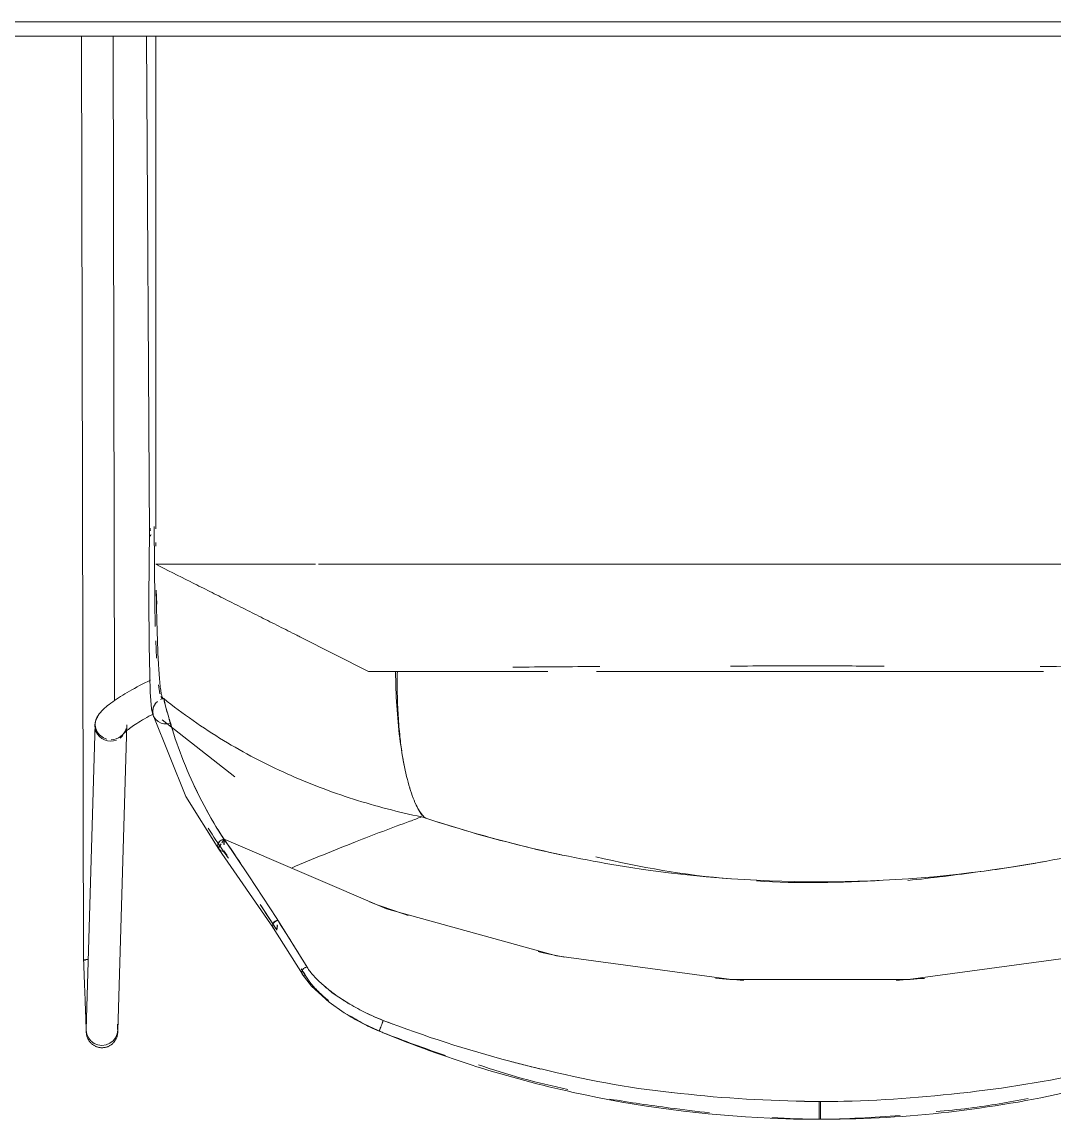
# Model space of a CAD drawing. Header units: millimetres. Extents: x 155927 to 317870, y -36033 to 97293.
# Drawn here: x 202086.9 to 202447.7, y 32016.8 to 32400.6 of the extents above; entities that cross this region are included whole.
import ezdxf

# ---------------------------------------------------------------- set-up
doc = ezdxf.new("R2010")
doc.units = ezdxf.units.MM
doc.header["$MEASUREMENT"] = 0
doc.layers.add('I-FURN', color=8, linetype='CONTINUOUS', lineweight=9)

msp = doc.modelspace()

# ---------------------------------------------------------------- linework, layer by layer
at = {"layer": 'I-FURN'}
for p, q in [((200630.86, 32400.61), (202820.86, 32400.61)), ((202820.86, 32400.61), (200630.86, 32400.61)), ((200627.86, 32395.61), (202823.86, 32395.61)), ((202107.79, 32395.61), (202108.48, 32072.75)), ((202119.29, 32163.26), (202118.79, 32395.61)), ((202130.47, 32395.61), (202131.54, 32221.14)), ((202131.52, 32223.13), (202131.33, 32199.19)), ((202133.22, 32210.82), (202133.12, 32224.2)), ((202131.56, 32221.17), (202131.56, 32221.11)), ((202131.71, 32221.04), (202132.01, 32220.98)), ((202132.05, 32221.3), (202131.74, 32221.24)), ((202133.38, 32197.96), (202133.22, 32210.82)), ((202140.9, 32211.07), (202189.53, 32211.07)), ((202200.44, 32211.07), (202257.78, 32211.07)), ((202269.28, 32211.07), (202329.37, 32211.07)), ((202336.16, 32211.07), (202395.77, 32211.07)), ((202402.27, 32211.07), (202462.48, 32211.07)), ((202134.02, 32197.09), (202133.85, 32201.99)), ((202131.33, 32199.19), (202131.38, 32182.77)), ((202133.54, 32189.34), (202133.38, 32197.96)), ((202208.1, 32173.6), (202184.32, 32185.57)), ((202131.38, 32182.77), (202131.57, 32172.44)), ((202133.92, 32178.25), (202133.69, 32184.26)), ((202270.79, 32173.6), (202208.1, 32173.6)), ((202365.86, 32173.6), (202287.71, 32173.6)), ((202444.01, 32173.6), (202365.86, 32173.6)), ((202128.98, 32169.11), (202129.92, 32169.59)), ((202129.92, 32169.59), (202130.88, 32170.07)), ((202130.88, 32170.07), (202131.86, 32170.55)), ((202131.57, 32172.44), (202131.79, 32166.38)), ((202122.13, 32165.29), (202122.91, 32165.76)), ((202122.91, 32165.76), (202123.71, 32166.24)), ((202123.71, 32166.24), (202124.53, 32166.71)), ((202124.53, 32166.71), (202125.38, 32167.19)), ((202125.38, 32167.19), (202126.25, 32167.67)), ((202126.25, 32167.67), (202127.14, 32168.15)), ((202127.14, 32168.15), (202128.05, 32168.63)), ((202128.05, 32168.63), (202128.98, 32169.11)), ((202131.79, 32166.38), (202132.25, 32160.49)), ((202135.16, 32165.8), (202134.64, 32168.88)), ((202116.86, 32161.62), (202117.43, 32162.08)), ((202117.43, 32162.08), (202118.02, 32162.53)), ((202118.02, 32162.53), (202118.64, 32162.98)), ((202118.64, 32162.98), (202119.28, 32163.44)), ((202119.28, 32163.44), (202119.95, 32163.9)), ((202119.95, 32163.9), (202120.65, 32164.36)), ((202120.65, 32164.36), (202121.38, 32164.82)), ((202121.38, 32164.82), (202122.13, 32165.29)), ((202132.89, 32161.16), (202133.46, 32162.19)), ((202135.92, 32164), (202135.46, 32164.79)), ((202113.14, 32157.46), (202113.54, 32158.13)), ((202113.54, 32158.13), (202113.95, 32158.72)), ((202113.95, 32158.72), (202114.39, 32159.26)), ((202114.39, 32159.26), (202114.84, 32159.76)), ((202114.84, 32159.76), (202115.31, 32160.24)), ((202115.31, 32160.24), (202115.81, 32160.71)), ((202115.81, 32160.71), (202116.32, 32161.17)), ((202116.32, 32161.17), (202116.86, 32161.62)), ((202130.56, 32157.48), (202131.33, 32157.91)), ((202131.33, 32157.91), (202132.13, 32158.35)), ((202132.13, 32158.35), (202132.95, 32158.78)), ((202132.25, 32160.49), (202132.66, 32158.53)), ((202132.6, 32160.02), (202132.89, 32161.16)), ((202132.95, 32157.75), (202132.62, 32158.86)), ((202132.66, 32158.53), (202132.99, 32157.77)), ((202132.74, 32158.31), (202144.24, 32129.88)), ((202112.57, 32155.23), (202109.39, 32048.37)), ((202112.77, 32156.69), (202113.14, 32157.46)), ((202120.39, 32048.08), (202123.56, 32154.91)), ((202124.95, 32153.97), (202125.43, 32154.32)), ((202125.43, 32154.32), (202125.96, 32154.68)), ((202125.96, 32154.68), (202126.52, 32155.05)), ((202126.52, 32155.05), (202127.11, 32155.43)), ((202127.11, 32155.43), (202127.74, 32155.83)), ((202127.74, 32155.83), (202128.4, 32156.23)), ((202128.4, 32156.23), (202129.09, 32156.64)), ((202129.09, 32156.64), (202129.81, 32157.06)), ((202129.81, 32157.06), (202130.56, 32157.48)), ((202132.99, 32157.77), (202133.58, 32156.91)), ((202133.58, 32156.91), (202134.51, 32156.09)), ((202134.51, 32156.09), (202135.63, 32155.52)), ((202135.63, 32155.52), (202136.53, 32155.29)), ((202135.98, 32156.62), (202161.38, 32136.8)), ((202136.53, 32155.29), (202137.91, 32155.25)), ((202137.91, 32155.25), (202138.95, 32155.46)), ((202122.71, 32152.06), (202122.74, 32152.1)), ((202122.74, 32152.1), (202122.83, 32152.2)), ((202122.83, 32152.2), (202122.98, 32152.36)), ((202122.98, 32152.36), (202123.19, 32152.55)), ((202123.19, 32152.55), (202123.45, 32152.79)), ((202123.45, 32152.79), (202123.75, 32153.05)), ((202123.75, 32153.05), (202124.11, 32153.34)), ((202124.11, 32153.34), (202124.51, 32153.65)), ((202124.51, 32153.65), (202124.95, 32153.97)), ((202144.24, 32129.88), (202155.78, 32111.49)), ((202155.38, 32112.8), (202155.45, 32113.27)), ((202155.42, 32112.32), (202155.38, 32112.8)), ((202155.57, 32111.86), (202155.42, 32112.32)), ((202155.45, 32113.27), (202155.63, 32113.72)), ((202156.58, 32113.3), (202155.57, 32111.86)), ((202155.63, 32113.72), (202155.9, 32114.11)), ((202155.9, 32114.11), (202156.26, 32114.43)), ((202156.26, 32114.43), (202156.69, 32114.66)), ((202156.69, 32114.66), (202157.16, 32114.8)), ((202157.64, 32114.82), (202156.82, 32113.64)), ((202157.16, 32114.8), (202157.64, 32114.82)), ((202157.53, 32113.05), (202157.64, 32114.82)), ((202157.64, 32114.82), (202157.54, 32113.05)), ((202157.58, 32113.01), (202157.64, 32114.82)), ((202157.58, 32113.01), (202157.64, 32114.82)), ((202166.28, 32102.19), (202157.65, 32114.96)), ((202157.65, 32114.96), (202214.3, 32090.65)), ((202155.78, 32111.49), (202174.83, 32083.79)), ((202157.51, 32110.84), (202158.62, 32109.27)), ((202175.97, 32087.19), (202166.28, 32102.19)), ((202170.54, 32091.63), (202175.91, 32083.35)), ((202214.3, 32090.65), (202273.77, 32074.19)), ((202174.51, 32084.92), (202174.61, 32085.34)), ((202174.7, 32085.21), (202174.59, 32084.79)), ((202174.61, 32085.34), (202174.82, 32085.73)), ((202174.9, 32085.6), (202174.7, 32085.21)), ((202174.82, 32085.73), (202175.12, 32086.07)), ((202175.2, 32085.94), (202174.9, 32085.6)), ((202175.12, 32086.07), (202175.49, 32086.34)), ((202175.57, 32086.21), (202175.2, 32085.94)), ((202175.49, 32086.34), (202175.9, 32086.52)), ((202175.99, 32086.39), (202175.57, 32086.21)), ((202175.9, 32086.52), (202176.34, 32086.6)), ((202186.6, 32070.19), (202175.97, 32087.19)), ((202176.16, 32084.96), (202175.97, 32083.25)), ((202176.43, 32086.47), (202175.99, 32086.39)), ((202174.64, 32084.12), (202174.52, 32084.51)), ((202174.6, 32084.37), (202174.72, 32083.98)), ((202174.86, 32083.77), (202174.64, 32084.12)), ((202174.72, 32083.98), (202174.94, 32083.64)), ((202174.73, 32083.94), (202184.94, 32067.73)), ((202175.17, 32083.51), (202174.86, 32083.77)), ((202174.94, 32083.64), (202175.25, 32083.38)), ((202176.05, 32083.12), (202176.24, 32084.8)), ((202273.77, 32074.19), (202334.97, 32065.88)), ((202396.75, 32065.88), (202457.95, 32074.19)), ((202108.72, 32072.79), (202108.48, 32072.75)), ((202108.49, 32072.66), (202108.49, 32072.75)), ((202108.53, 32071.6), (202108.49, 32072.66)), ((202108.57, 32070.54), (202108.53, 32071.6)), ((202108.61, 32069.49), (202108.57, 32070.54)), ((202108.63, 32072.72), (202109.13, 32072.69)), ((202109.31, 32072.84), (202108.72, 32072.79)), ((202109.13, 32072.69), (202109.14, 32072.69)), ((202110.22, 32072.88), (202109.31, 32072.84)), ((202184.55, 32069.68), (202186.6, 32066.4)), ((202185.39, 32069.74), (202185.09, 32069.41)), ((202185.77, 32069.98), (202185.39, 32069.74)), ((202186.18, 32070.13), (202185.77, 32069.98)), ((202186.61, 32070.19), (202186.18, 32070.13)), ((202108.65, 32068.44), (202108.61, 32069.49)), ((202108.68, 32067.4), (202108.65, 32068.44)), ((202108.72, 32066.37), (202108.68, 32067.4)), ((202108.76, 32065.36), (202108.72, 32066.37)), ((202184.87, 32069.04), (202184.76, 32068.64)), ((202184.76, 32068.64), (202184.76, 32068.24)), ((202184.76, 32068.24), (202184.87, 32067.87)), ((202185.09, 32069.41), (202184.87, 32069.04)), ((202184.87, 32067.87), (202185.08, 32067.55)), ((202184.9, 32067.8), (202188.09, 32063.57)), ((202185.08, 32067.55), (202185.39, 32067.3)), ((202185.39, 32067.3), (202185.76, 32067.15)), ((202185.76, 32067.15), (202186.18, 32067.1)), ((202334.97, 32065.88), (202396.75, 32065.88)), ((202108.79, 32064.36), (202108.76, 32065.36)), ((202108.83, 32063.37), (202108.79, 32064.36)), ((202108.87, 32062.4), (202108.83, 32063.37)), ((202108.9, 32061.45), (202108.87, 32062.4)), ((202188.09, 32063.57), (202194.25, 32058)), ((202108.93, 32060.52), (202108.9, 32061.45)), ((202108.97, 32059.61), (202108.93, 32060.52)), ((202109, 32058.73), (202108.97, 32059.61)), ((202109.03, 32057.86), (202109, 32058.73)), ((202109.06, 32057.03), (202109.03, 32057.86)), ((202109.09, 32056.22), (202109.06, 32057.03)), ((202109.12, 32055.44), (202109.09, 32056.22)), ((202109.15, 32054.69), (202109.12, 32055.44)), ((202109.17, 32053.97), (202109.15, 32054.69)), ((202194.25, 32058), (202199.6, 32054.23)), ((202109.2, 32053.29), (202109.17, 32053.97)), ((202109.22, 32052.63), (202109.2, 32053.29)), ((202109.24, 32052.01), (202109.22, 32052.63)), ((202109.27, 32051.43), (202109.24, 32052.01)), ((202109.29, 32050.88), (202109.27, 32051.43)), ((202109.3, 32050.37), (202109.29, 32050.88)), ((202199.6, 32054.23), (202206.79, 32050.16)), ((202212.85, 32050.6), (202212.68, 32050.17)), ((202213, 32050.98), (202212.85, 32050.6)), ((202213.12, 32051.28), (202213, 32050.98)), ((202213.2, 32051.49), (202213.12, 32051.28)), ((202213.24, 32051.59), (202213.2, 32051.49)), ((202109.32, 32049.9), (202109.3, 32050.37)), ((202109.34, 32049.46), (202109.32, 32049.9)), ((202109.35, 32049.06), (202109.34, 32049.46)), ((202109.36, 32048.71), (202109.35, 32049.06)), ((202109.38, 32048.39), (202109.36, 32048.71)), ((202109.39, 32048.12), (202109.38, 32048.39)), ((202109.58, 32046.81), (202109.39, 32048.2)), ((202109.39, 32047.89), (202109.39, 32048.12)), ((202109.39, 32048.02), (202109.4, 32047.81)), ((202109.4, 32047.7), (202109.39, 32047.89)), ((202109.4, 32047.81), (202109.4, 32047.63)), ((202109.41, 32047.55), (202109.4, 32047.7)), ((202109.4, 32047.63), (202109.41, 32047.5)), ((202109.41, 32047.44), (202109.41, 32047.55)), ((202109.41, 32047.5), (202109.41, 32047.41)), ((202109.41, 32047.38), (202109.41, 32047.44)), ((202109.41, 32047.41), (202109.41, 32047.36)), ((202109.41, 32047.36), (202109.41, 32047.38)), ((202109.42, 32047.26), (202109.41, 32047.36)), ((202109.41, 32047.36), (202109.41, 32047.36)), ((202109.43, 32047.04), (202109.42, 32047.26)), ((202109.46, 32046.82), (202109.43, 32047.04)), ((202109.49, 32046.61), (202109.46, 32046.82)), ((202109.54, 32046.39), (202109.49, 32046.61)), ((202110.13, 32045.52), (202109.58, 32046.81)), ((202120.2, 32046.85), (202119.65, 32045.56)), ((202120.39, 32048.24), (202120.2, 32046.85)), ((202120.34, 32046.66), (202120.3, 32046.44)), ((202120.32, 32050.25), (202120.33, 32049.82)), ((202120.33, 32049.82), (202120.35, 32049.43)), ((202120.37, 32046.88), (202120.34, 32046.66)), ((202120.35, 32049.43), (202120.36, 32049.08)), ((202120.36, 32049.08), (202120.37, 32048.77)), ((202120.37, 32048.77), (202120.38, 32048.5)), ((202120.39, 32047.1), (202120.37, 32046.88)), ((202120.38, 32048.5), (202120.39, 32048.27)), ((202120.39, 32048.29), (202120.38, 32048.42)), ((202120.39, 32048.1), (202120.39, 32048.29)), ((202120.39, 32048.27), (202120.4, 32048.08)), ((202120.4, 32047.95), (202120.39, 32048.1)), ((202120.41, 32047.32), (202120.39, 32047.1)), ((202120.4, 32048.08), (202120.4, 32047.94)), ((202120.4, 32047.84), (202120.4, 32047.95)), ((202120.4, 32047.94), (202120.4, 32047.83)), ((202120.41, 32047.78), (202120.4, 32047.84)), ((202120.4, 32047.83), (202120.41, 32047.77)), ((202120.41, 32047.76), (202120.41, 32047.78)), ((202120.41, 32047.77), (202120.41, 32047.76)), ((202120.41, 32047.76), (202120.41, 32047.54)), ((202120.41, 32047.54), (202120.41, 32047.32)), ((202211.81, 32047.96), (202211.78, 32047.87)), ((202211.89, 32048.17), (202211.81, 32047.96)), ((202212.01, 32048.46), (202211.89, 32048.17)), ((202212.15, 32048.84), (202212.01, 32048.46)), ((202212.32, 32049.26), (202212.15, 32048.84)), ((202212.5, 32049.72), (202212.32, 32049.26)), ((202212.68, 32050.17), (202212.5, 32049.72)), ((202109.59, 32046.18), (202109.54, 32046.39)), ((202109.65, 32045.96), (202109.59, 32046.18)), ((202109.71, 32045.76), (202109.65, 32045.96)), ((202109.79, 32045.55), (202109.71, 32045.76)), ((202109.87, 32045.35), (202109.79, 32045.55)), ((202109.97, 32045.15), (202109.87, 32045.35)), ((202110.07, 32044.95), (202109.97, 32045.15)), ((202110.18, 32044.76), (202110.07, 32044.95)), ((202111.01, 32044.42), (202110.13, 32045.52)), ((202110.29, 32044.57), (202110.18, 32044.76)), ((202110.41, 32044.39), (202110.29, 32044.57)), ((202110.54, 32044.21), (202110.41, 32044.39)), ((202110.68, 32044.04), (202110.54, 32044.21)), ((202110.83, 32043.87), (202110.68, 32044.04)), ((202110.98, 32043.71), (202110.83, 32043.87)), ((202111.13, 32043.56), (202110.98, 32043.71)), ((202112.15, 32043.57), (202111.01, 32044.42)), ((202111.3, 32043.41), (202111.13, 32043.56)), ((202111.46, 32043.27), (202111.3, 32043.41)), ((202111.64, 32043.14), (202111.46, 32043.27)), ((202111.82, 32043.01), (202111.64, 32043.14)), ((202112, 32042.89), (202111.82, 32043.01)), ((202112.19, 32042.78), (202112, 32042.89)), ((202113.47, 32043.04), (202112.15, 32043.57)), ((202112.38, 32042.67), (202112.19, 32042.78)), ((202114.9, 32042.86), (202113.47, 32043.04)), ((202116.32, 32043.05), (202114.9, 32042.86)), ((202117.64, 32043.59), (202116.32, 32043.05)), ((202117.68, 32042.8), (202117.49, 32042.7)), ((202118.78, 32044.44), (202117.64, 32043.59)), ((202117.87, 32042.92), (202117.68, 32042.8)), ((202118.05, 32043.04), (202117.87, 32042.92)), ((202118.23, 32043.17), (202118.05, 32043.04)), ((202118.4, 32043.3), (202118.23, 32043.17)), ((202118.57, 32043.45), (202118.4, 32043.3)), ((202118.73, 32043.6), (202118.57, 32043.45)), ((202118.88, 32043.75), (202118.73, 32043.6)), ((202119.65, 32045.56), (202118.78, 32044.44)), ((202119.03, 32043.91), (202118.88, 32043.75)), ((202119.17, 32044.08), (202119.03, 32043.91)), ((202119.31, 32044.26), (202119.17, 32044.08)), ((202119.44, 32044.43), (202119.31, 32044.26)), ((202119.56, 32044.62), (202119.44, 32044.43)), ((202119.67, 32044.81), (202119.56, 32044.62)), ((202119.78, 32045), (202119.67, 32044.81)), ((202119.88, 32045.2), (202119.78, 32045)), ((202119.97, 32045.4), (202119.88, 32045.2)), ((202120.05, 32045.6), (202119.97, 32045.4)), ((202120.13, 32045.81), (202120.05, 32045.6)), ((202120.19, 32046.02), (202120.13, 32045.81)), ((202120.25, 32046.23), (202120.19, 32046.02)), ((202120.3, 32046.44), (202120.25, 32046.23)), ((202112.58, 32042.57), (202112.38, 32042.67)), ((202112.78, 32042.48), (202112.58, 32042.57)), ((202112.99, 32042.4), (202112.78, 32042.48)), ((202113.19, 32042.33), (202112.99, 32042.4)), ((202113.41, 32042.27), (202113.19, 32042.33)), ((202113.62, 32042.21), (202113.41, 32042.27)), ((202113.83, 32042.16), (202113.62, 32042.21)), ((202114.05, 32042.12), (202113.83, 32042.16)), ((202114.27, 32042.09), (202114.05, 32042.12)), ((202114.49, 32042.07), (202114.27, 32042.09)), ((202114.71, 32042.06), (202114.49, 32042.07)), ((202114.93, 32042.06), (202114.71, 32042.06)), ((202114.95, 32042.06), (202114.93, 32042.06)), ((202115.17, 32042.06), (202114.95, 32042.06)), ((202115.39, 32042.08), (202115.17, 32042.06)), ((202115.61, 32042.1), (202115.39, 32042.08)), ((202115.83, 32042.13), (202115.61, 32042.1)), ((202116.04, 32042.17), (202115.83, 32042.13)), ((202116.26, 32042.22), (202116.04, 32042.17)), ((202116.47, 32042.28), (202116.26, 32042.22)), ((202116.68, 32042.35), (202116.47, 32042.28)), ((202116.89, 32042.42), (202116.68, 32042.35)), ((202117.09, 32042.51), (202116.89, 32042.42)), ((202117.29, 32042.6), (202117.09, 32042.51)), ((202117.49, 32042.7), (202117.29, 32042.6)), ((202365.63, 32022.84), (202365.63, 32023.15)), ((202365.63, 32022.35), (202365.63, 32022.84)), ((202365.63, 32021.7), (202365.63, 32022.35)), ((202365.63, 32020.95), (202365.63, 32021.7)), ((202365.63, 32020.14), (202365.63, 32020.95)), ((202365.63, 32019.34), (202365.63, 32020.14)), ((202366.09, 32023.15), (202366.09, 32022.84)), ((202366.09, 32022.84), (202366.09, 32022.35)), ((202366.09, 32022.35), (202366.09, 32021.7)), ((202366.09, 32021.7), (202366.09, 32020.95)), ((202366.09, 32020.95), (202366.09, 32020.14)), ((202366.09, 32020.14), (202366.09, 32019.34)), ((202365.63, 32018.59), (202365.63, 32019.34)), ((202365.63, 32017.94), (202365.63, 32018.59)), ((202365.63, 32017.45), (202365.63, 32017.94)), ((202365.63, 32017.14), (202365.63, 32017.45)), ((202365.63, 32017.03), (202365.63, 32017.14)), ((202366.09, 32019.34), (202366.09, 32018.59)), ((202366.09, 32018.59), (202366.09, 32017.94)), ((202366.09, 32017.94), (202366.09, 32017.45)), ((202366.09, 32017.45), (202366.09, 32017.14)), ((202366.09, 32017.14), (202366.09, 32017.03))]:
    msp.add_line(p, q, dxfattribs=at)
for centre, major_axis, ratio, start_param, end_param in [((202117.85, 32154.58), (-5.08, 2.11), 0.969753, 6.015279, 6.277079), ((202117.85, 32154.58), (-5.08, 2.11), 0.969753, 0, 0.779292), ((202118.06, 32155.07), (-5.5, 0.16), 0.969889, 5.790234, 7.62283), ((202117.85, 32154.58), (-5.08, 2.11), 0.969753, 0.779292, 2.350088), ((202118.06, 32155.07), (-5.5, 0.16), 0.969889, 1.601444, 2.907427), ((202117.85, 32154.58), (-5.08, 2.11), 0.969753, 2.611887, 2.873687)]:
    msp.add_ellipse(centre, major_axis=major_axis, ratio=ratio, start_param=start_param, end_param=end_param, dxfattribs=at)
for points, knots in [([(202133.67, 32395.59), (202133.67, 32384.46), (202133.67, 32329.58), (202133.67, 32274.76), (202133.67, 32231.08)], [0.3816284, 0.3816284, 0.3816284, 0.3816284, 0.5, 0.9655933, 0.9655933, 0.9655933, 0.9655933]), ([(202131.99, 32222.83), (202131.74, 32222.9), (202131.42, 32223.07), (202131.59, 32223.29), (202131.88, 32223.42), (202132.01, 32223.46)], [-0.8, -0.8, -0.8, -0.8, -0.6, -0.4, -0.3, -0.3, -0.3, -0.3]), ([(202184.32, 32185.57), (202183.89, 32185.79), (202181.38, 32187.05), (202176.76, 32189.38), (202170.48, 32192.54), (202164.21, 32195.69), (202158, 32198.82), (202151.86, 32201.91), (202143.72, 32206.01), (202137.68, 32209.05), (202133.69, 32211.06)], [-0.683779, -0.683779, -0.683779, -0.683779, -0.6666667, -0.5833333, -0.5, -0.4166667, -0.3333333, -0.25, -0.1666667, -0.000257, -0.000257, -0.000257, -0.000257]), ([(202133.87, 32200.77), (202133.91, 32198.94), (202133.98, 32195.36), (202134.14, 32188.37), (202134.36, 32182.05), (202134.62, 32176.53), (202134.85, 32172.97), (202135.09, 32169.9), (202135.35, 32167.49), (202135.62, 32165.71), (202135.95, 32164.28), (202136.18, 32164.11), (202136.33, 32164.1)], [-0.75, -0.75, -0.75, -0.75, -0.6875, -0.625, -0.5, -0.4375, -0.375, -0.3125, -0.25, -0.1875, -0.125, -0.0303274, -0.0303274, -0.0303274, -0.0303274]), ([(202226.67, 32123.38), (202226.19, 32124.06), (202224.82, 32126.33), (202222.69, 32131.59), (202220.54, 32139.95), (202218.89, 32150.08), (202217.83, 32161.53), (202217.56, 32169.49), (202217.53, 32173.6)], [-0.9193728, -0.9193728, -0.9193728, -0.9193728, -0.8333333, -0.6666667, -0.5, -0.3333333, -0.1666667, 0, 0, 0, 0]), ([(202218.15, 32173.59), (202218.09, 32171.32), (202218.07, 32167.75), (202218.18, 32162.95), (202218.42, 32157.77), (202218.87, 32151.97), (202219.41, 32147.69), (202219.68, 32145.81)], [-0.9851579, -0.9851579, -0.9851579, -0.9851579, -0.8928571, -0.8392857, -0.7857143, -0.6785714, -0.5893271, -0.5893271, -0.5893271, -0.5893271]), ([(202334.62, 32175.47), (202345.03, 32175.5), (202363.02, 32175.53), (202380.86, 32175.48), (202388.32, 32175.45)], [-0.6047611, -0.6047611, -0.6047611, -0.6047611, -0.5, -0.4242935, -0.4242935, -0.4242935, -0.4242935]), ([(202134.31, 32163.09), (202134.15, 32162.96), (202133.65, 32162.49), (202132.98, 32161.51), (202132.63, 32160.2), (202132.66, 32159.33), (202132.73, 32158.95)], [-0.8461538, -0.8461538, -0.8461538, -0.8461538, -0.8076923, -0.7115385, -0.6153846, -0.5384615, -0.5384615, -0.5384615, -0.5384615]), ([(202154.25, 32120.22), (202152.97, 32122.35), (202149.5, 32128.49), (202144.52, 32139), (202139.82, 32151.7), (202137.45, 32159.99), (202136.47, 32164.11)], [0.1152922, 0.1152922, 0.1152922, 0.1152922, 0.25, 0.5, 0.75, 1, 1, 1, 1]), ([(202144.72, 32139.05), (202142.95, 32143.24), (202140.65, 32149.25), (202138.96, 32155.15), (202138.48, 32156.89)], [0.5000185, 0.5000185, 0.5000185, 0.5000185, 0.75, 0.8548188, 0.8548188, 0.8548188, 0.8548188]), ([(202157.64, 32114.82), (202155.1, 32118.69), (202150.37, 32126.58), (202146.54, 32134.86), (202144.72, 32139.05)], [0.0000387, 0.0000387, 0.0000387, 0.0000387, 0.25, 0.5, 0.5, 0.5, 0.5]), ([(202224.46, 32127.41), (202224.85, 32126.58), (202226.01, 32124.38), (202227.23, 32122.92), (202228.07, 32122.26)], [-0.2159469, -0.2159469, -0.2159469, -0.2159469, -0.1428571, 0, 0, 0, 0]), ([(202181.18, 32104.87), (202188.62, 32108.03), (202202.41, 32113.7), (202216.19, 32118.9), (202222.54, 32121.25)], [-0.9812463, -0.9812463, -0.9812463, -0.9812463, -0.5, -0.0894127, -0.0894127, -0.0894127, -0.0894127]), ([(202226.69, 32122.78), (202237.9, 32119.02), (202260.55, 32112.42), (202306.85, 32102.89), (202365.87, 32098.1), (202424.88, 32102.9), (202471.19, 32112.42), (202493.83, 32119.02), (202505.04, 32122.78)], [0, 0, 0, 0, 0.125, 0.25, 0.5, 0.75, 0.875, 1, 1, 1, 1]), ([(202157.4, 32110.7), (202157.03, 32110.7), (202156.49, 32110.85), (202155.92, 32111.28), (202155.61, 32111.72), (202155.43, 32112.22), (202155.39, 32112.76), (202155.5, 32113.3), (202155.74, 32113.8), (202156.1, 32114.24), (202156.56, 32114.57), (202157.09, 32114.78), (202157.46, 32114.83), (202157.64, 32114.83)], [-1, -1, -1, -1, -0.833333, -0.75, -0.666667, -0.583333, -0.5, -0.416667, -0.333333, -0.25, -0.166667, -0.083333, 0, 0, 0, 0]), ([(202155.57, 32111.86), (202155.66, 32111.66), (202155.91, 32111.28), (202156.54, 32110.84), (202157.07, 32110.71), (202157.39, 32110.71)], [-1, -1, -1, -1, -0.7, -0.4, 0, 0, 0, 0]), ([(202444.59, 32107.15), (202437.03, 32105.77), (202421.12, 32103.43), (202405.02, 32101.37), (202396.58, 32100.53)], [-0.7822393, -0.7822393, -0.7822393, -0.7822393, -0.7, -0.6098459, -0.6098459, -0.6098459, -0.6098459]), ([(202186.61, 32070.19), (202184.83, 32073.08), (202181.34, 32078.7), (202177.99, 32084.01), (202176.34, 32086.6)], [0.0002356, 0.0002356, 0.0002356, 0.0002356, 0.5, 1, 1, 1, 1]), ([(202108.61, 32072.78), (202108.6, 32072.78), (202108.55, 32072.77), (202108.5, 32072.76), (202108.49, 32072.75), (202108.49, 32072.75)], [-0.55555556, -0.55555556, -0.55555556, -0.55555556, -0.54861111, -0.51388889, -0.48924147, -0.48924147, -0.48924147, -0.48924147]), ([(202108.54, 32072.73), (202108.59, 32072.72), (202108.74, 32072.71), (202108.99, 32072.7), (202109.14, 32072.69), (202109.14, 32072.69)], [-0.4444444, -0.4444444, -0.4444444, -0.4444444, -0.3888889, -0.3333333, -0.3329028, -0.3329028, -0.3329028, -0.3329028]), ([(202109.32, 32072.84), (202109.28, 32072.84), (202109.2, 32072.83), (202109.12, 32072.83), (202109.09, 32072.82)], [-0.66666667, -0.66666667, -0.66666667, -0.66666667, -0.65277778, -0.63916848, -0.63916848, -0.63916848, -0.63916848]), ([(202186.17, 32067.11), (202185.88, 32067.11), (202185.33, 32067.25), (202184.79, 32067.84), (202184.68, 32068.65), (202184.97, 32069.32), (202185.38, 32069.75), (202185.76, 32069.99), (202186.18, 32070.15), (202186.47, 32070.19), (202186.61, 32070.19)], [-1, -1, -1, -1, -0.833333, -0.666667, -0.5, -0.333333, -0.25, -0.166667, -0.083333, 0, 0, 0, 0]), ([(202208.98, 32053.38), (202208.37, 32053.66), (202206.76, 32054.41), (202204.25, 32055.7), (202201.51, 32057.26), (202198.93, 32058.88), (202196.51, 32060.53), (202194.29, 32062.2), (202191.6, 32064.43), (202188.78, 32067.19), (202187.19, 32069.21), (202186.6, 32070.19)], [0.1155675, 0.1155675, 0.1155675, 0.1155675, 0.1666667, 0.25, 0.3333333, 0.4166667, 0.5, 0.5833333, 0.6666667, 0.8333333, 1, 1, 1, 1]), ([(202186.6, 32066.4), (202187.19, 32065.42), (202188.4, 32063.89), (202190.5, 32061.69), (202192.23, 32060.08), (202193.48, 32059.01), (202194.09, 32058.51)], [0, 0, 0, 0, 0.1666667, 0.25, 0.3333333, 0.405951, 0.405951, 0.405951, 0.405951]), ([(202189.62, 32062.4), (202190.09, 32061.89), (202191.37, 32060.6), (202192.89, 32059.29), (202193.88, 32058.49)], [0.2558308, 0.2558308, 0.2558308, 0.2558308, 0.3333333, 0.4507099, 0.4507099, 0.4507099, 0.4507099]), ([(202201.58, 32053.21), (202202.46, 32052.66), (202204.29, 32051.58), (202208.11, 32049.51), (202211.17, 32048.12), (202213.24, 32047.25)], [0.6666667, 0.6666667, 0.6666667, 0.6666667, 0.75, 0.8333333, 1, 1, 1, 1]), ([(202211.81, 32047.86), (202211.82, 32047.88), (202211.84, 32047.95), (202211.92, 32048.16), (202212.04, 32048.46), (202212.23, 32048.96), (202212.52, 32049.73), (202212.81, 32050.49), (202213.01, 32050.99), (202213.13, 32051.3), (202213.21, 32051.51), (202213.24, 32051.58), (202213.24, 32051.59)], [-1, -1, -1, -1, -0.916667, -0.833333, -0.75, -0.666667, -0.5, -0.333333, -0.25, -0.166667, -0.083333, 0, 0, 0, 0]), ([(202213.24, 32047.25), (202224, 32042.83), (202245.8, 32034.95), (202290.68, 32022.97), (202339.73, 32016.52), (202391.99, 32017.09), (202435.23, 32022.3), (202477.68, 32032.17), (202505.04, 32041.73), (202518.48, 32047.25)], [0, 0, 0, 0, 0.111111, 0.222222, 0.444444, 0.583333, 0.722222, 0.861111, 1, 1, 1, 1]), ([(202277.77, 32027.42), (202272.41, 32028.63), (202261.84, 32031.1), (202251.52, 32034.37), (202246.46, 32036.07)], [-0.4375747, -0.4375747, -0.4375747, -0.4375747, -0.3333333, -0.2318157, -0.2318157, -0.2318157, -0.2318157]), ([(202257.44, 32037.34), (202259.26, 32036.86), (202262.89, 32035.94), (202266.53, 32035.03), (202268.34, 32034.58)], [-0.70282678, -0.70282678, -0.70282678, -0.70282678, -0.66666667, -0.63090723, -0.63090723, -0.63090723, -0.63090723]), ([(202327.27, 32019.31), (202322.66, 32019.79), (202311.04, 32021.26), (202299.4, 32022.91), (202292.41, 32024.11)], [-0.754564, -0.754564, -0.754564, -0.754564, -0.6666667, -0.5325839, -0.5325839, -0.5325839, -0.5325839])]:
    msp.add_open_spline(points, degree=3, knots=knots, dxfattribs=at)
for points in [[(202133.67, 32359.61), (202133.67, 32365.45), (202133.67, 32371.29), (202133.67, 32377.14)], [(202133.67, 32223.46), (202133.67, 32227), (202133.67, 32230.54), (202133.67, 32234.08)], [(202133.67, 32218.6), (202133.67, 32218.18), (202133.68, 32217.76), (202133.68, 32217.34)], [(202133.69, 32211.07), (202136.27, 32211.07), (202138.88, 32211.07), (202141.6, 32211.07)], [(202200.43, 32211.07), (202197.13, 32211.07), (202193.82, 32211.07), (202190.53, 32211.07)], [(202269.26, 32211.07), (202265.43, 32211.07), (202261.62, 32211.07), (202257.81, 32211.07)], [(202336.14, 32211.07), (202333.88, 32211.07), (202331.63, 32211.07), (202329.37, 32211.07)], [(202402.27, 32211.07), (202400.08, 32211.07), (202397.89, 32211.07), (202395.7, 32211.07)], [(202258.52, 32175.08), (202268.58, 32175.16), (202278.71, 32175.24), (202288.87, 32175.31)], [(202442.89, 32175.29), (202453.03, 32175.23), (202463.07, 32175.15), (202473.09, 32175.05)], [(202136.47, 32164.11), (202136.07, 32164.03), (202135.68, 32163.9), (202135.32, 32163.73)], [(202138.37, 32156.94), (202137.67, 32159.34), (202137.04, 32161.73), (202136.47, 32164.11)], [(202226.56, 32122.75), (202218.53, 32124.39), (202202.69, 32128.54), (202179.47, 32137.33), (202157.13, 32148.99), (202143.21, 32158.75), (202136.47, 32164.11)], [(202220.12, 32143.01), (202220.38, 32141.47), (202220.66, 32139.98), (202220.97, 32138.58)], [(202222.35, 32133.14), (202222.54, 32132.48), (202222.75, 32131.86), (202222.95, 32131.25)], [(202226.56, 32122.75), (202225.24, 32122.24), (202223.92, 32121.73), (202222.6, 32121.21)], [(202275.52, 32109.44), (202260.83, 32112.53), (202246.35, 32116.51), (202232.04, 32121)], [(202152.06, 32118.84), (202153.76, 32116.03), (202155.57, 32113.27), (202157.49, 32110.56)], [(202157.64, 32114.82), (202156.65, 32116.33), (202155.68, 32117.86), (202154.75, 32119.39)], [(202157.64, 32114.82), (202159.51, 32112.15), (202161.41, 32109.41), (202163.46, 32106.37)], [(202159.11, 32108.29), (202158.53, 32109.11), (202157.96, 32109.91), (202157.4, 32110.7)], [(202334.66, 32101.13), (202318.7, 32102.27), (202303.05, 32105.24), (202287.49, 32108.76)], [(202387.97, 32100.57), (202373.24, 32099.83), (202358.38, 32099.3), (202343.72, 32100.39)], [(202208.44, 32093.01), (202212.91, 32091.35), (202217.41, 32089.77), (202221.93, 32088.25)], [(202175.89, 32083.36), (202173.96, 32086.35), (202172.03, 32089.32), (202170.19, 32092.1)], [(202267.37, 32075.64), (202270.41, 32074.97), (202273.46, 32074.32), (202276.51, 32073.71)], [(202185.31, 32068.49), (202185.6, 32068.03), (202185.89, 32067.56), (202186.18, 32067.1)], [(202329.36, 32066.31), (202332.66, 32066.04), (202335.95, 32065.82), (202339.25, 32065.62)], [(202392.47, 32065.62), (202395.77, 32065.82), (202399.06, 32066.04), (202402.36, 32066.3)], [(202201.54, 32057.28), (202197.99, 32059.4), (202194.52, 32061.73), (202192.32, 32063.88)], [(202213.24, 32051.59), (202211.17, 32052.41), (202207.08, 32054.17), (202203.32, 32056.21), (202201.54, 32057.28)], [(202199.94, 32054.04), (202201.69, 32052.92), (202205.48, 32050.71), (202209.63, 32048.78), (202211.78, 32047.87)], [(202213.24, 32051.59), (202212.09, 32052.04), (202210.95, 32052.51), (202209.83, 32053)], [(202213.24, 32051.59), (202227.73, 32046.04), (202242.47, 32041.29), (202257.43, 32037.35)], [(202216.59, 32050.32), (202215.47, 32050.74), (202214.36, 32051.16), (202213.24, 32051.59)], [(202213.21, 32047.31), (202212.74, 32047.49), (202212.28, 32047.67), (202211.81, 32047.86)], [(202234.92, 32039.38), (202227.62, 32041.82), (202220.39, 32044.49), (202213.21, 32047.31)], [(202268.34, 32034.61), (202264.69, 32035.47), (202261.04, 32036.34), (202257.41, 32037.31)], [(202268.36, 32034.62), (202283.39, 32031.07), (202298.61, 32027.89), (202313.97, 32026.44)], [(202417.76, 32026.45), (202433.1, 32028.34), (202448.46, 32030.63), (202463.41, 32034.47)], [(202314.12, 32026.43), (202329.49, 32024.54), (202344.96, 32023.67), (202360.43, 32023.35)], [(202371.29, 32023.29), (202386.77, 32023.49), (202402.18, 32024.77), (202417.6, 32026.43)], [(202438.61, 32024.28), (202431.86, 32023.02), (202425.09, 32021.8), (202418.27, 32020.98)], [(202372.08, 32023.29), (202367.42, 32023.22), (202362.76, 32023.26), (202358.11, 32023.38)], [(202360.48, 32023.29), (202362.35, 32023.27), (202364.22, 32023.26), (202366.09, 32023.26)], [(202365.63, 32023.26), (202367.5, 32023.26), (202369.37, 32023.27), (202371.24, 32023.29)], [(202417.9, 32020.93), (202414.1, 32020.41), (202410.29, 32020.03), (202406.47, 32019.72)], [(202366.09, 32017.03), (202360.41, 32017.11), (202354.73, 32017.29), (202349.05, 32017.6)], [(202393.94, 32018.35), (202384.53, 32017.6), (202375.08, 32017.16), (202365.63, 32017.03)]]:
    msp.add_open_spline(points, degree=3, dxfattribs=at)

doc.saveas('drawing.dxf')
